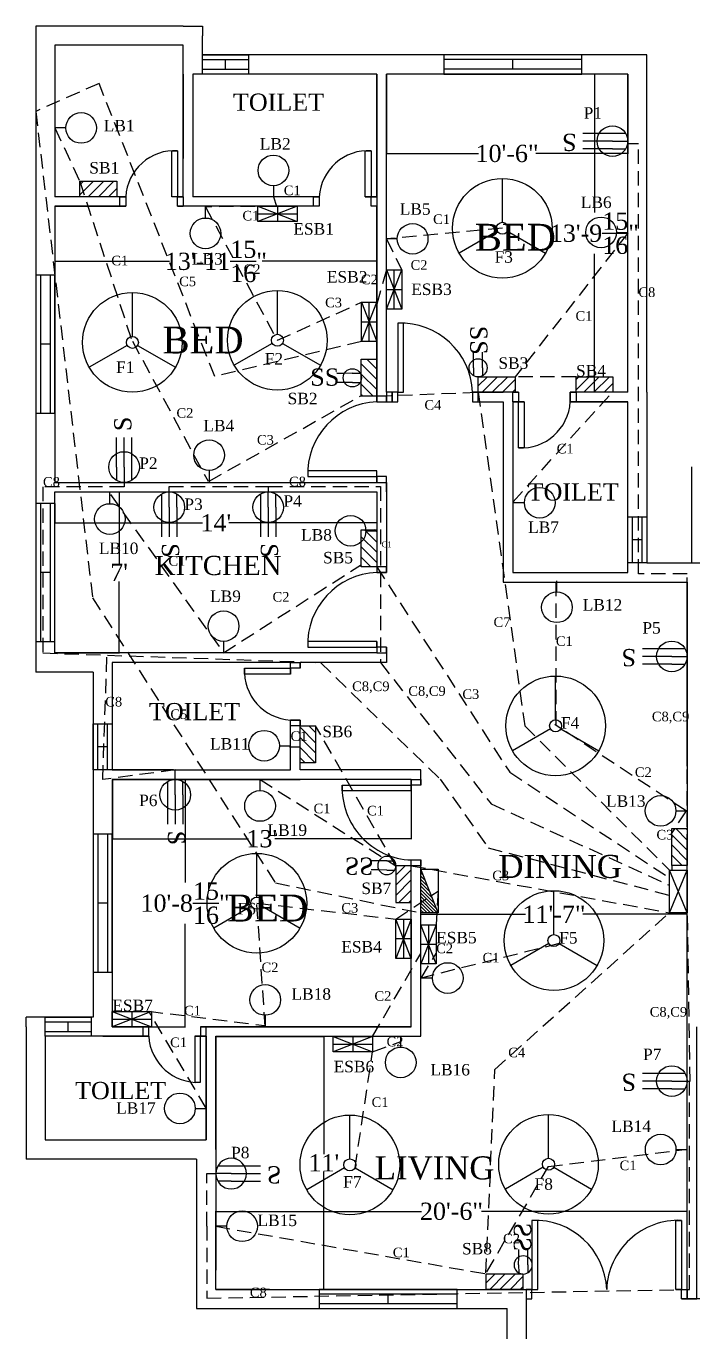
# Model space of a CAD drawing. Header units: inches. Extents: x -3370 to 1282, y -1825 to 213.
# Drawn here: x 22 to 370, y -514 to 167 of the extents above; entities that cross this region are included whole.
import ezdxf

# ---------------------------------------------------------------- set-up
doc = ezdxf.new("R2010")
doc.units = ezdxf.units.IN
doc.header["$MEASUREMENT"] = 0
doc.linetypes.add('HIDDEN', pattern=[0.375, 0.25, -0.125])
for name, color, linetype in [('Conduit', 5, 'HIDDEN'), ('Dimension & text', 7, 'Continuous'), ('Door', 6, 'Continuous'), ('Emergency', 1, 'HIDDEN'), ('Fittings and Fixture', 7, 'Continuous'), ('Fixture Label', 7, 'Continuous'), ('Window', 30, 'Continuous')]:
    doc.layers.add(name, color=color, linetype=linetype)
doc.styles.get("Standard").update_dxf_attribs({"font": 'Times New Roman.ttf'})
doc.dimstyles.get("Standard").update_dxf_attribs({"dimtxt": 9, "dimasz": 0.18, "dimexe": 0.18, "dimexo": 0.0625, "dimgap": 0.09, "dimtad": 0, "dimtih": 1, "dimtoh": 1, "dimdec": 4, "dimzin": 0, "dimdsep": 46, "dimlunit": 4, "dimtxsty": 'Standard', "dimcen": 0.09, "dimadec": 0, "dimazin": 0, "dimtfac": 1, "dimtdec": 4, "dimtofl": 0, "dimtmove": 0, "dimatfit": 3, "dimfxl": 1, "dimtolj": 1, "dimtzin": 0, "dimarcsym": 0})

# ---------------------------------------------------------------- blocks, each defined once
blk = doc.blocks.new('door_3m')
at = {"layer": 'Door'}
for p, q in [((6, 36), (3, 36)), ((3, 36), (3, 0)), ((6, 0), (6, 36)), ((3, 0), (0, 0)), ((0, 0), (0, -5)), ((3, 0), (6, 0)), ((3, -5), (3, 0)), ((0, -5), (3, -5)), ((45, 0), (42, 0)), ((42, 0), (42, -5)), ((42, -5), (45, -5)), ((45, -5), (45, 0))]:
    blk.add_line(p, q, dxfattribs=at)
blk.add_arc((4.5, -1.5), 37.53, 2.29061, 92.29061, dxfattribs=at)
blk = doc.blocks.new('door_2')
at = {"layer": 'Door'}
for p, q in [((-6, 0), (-6, 24)), ((-6, 24), (-3, 24)), ((-3, 24), (-3, 0)), ((-33, -5), (-33, 0)), ((-33, 0), (-30, 0)), ((-30, 0), (-30, -5)), ((-3, 0), (-6, 0)), ((-3, 0), (0, 0)), ((-3, -5), (-3, 0)), ((0, 0), (0, -5)), ((-30, -5), (-33, -5)), ((0, -5), (-3, -5))]:
    blk.add_line(p, q, dxfattribs=at)
blk.add_arc((-4.5, -1.5), 25.54, 86.63354, 176.63354, dxfattribs=at)
blk = doc.blocks.new('door_3')
at = {"layer": 'Door'}
for p, q in [((-6, 0), (-6, 36)), ((-6, 36), (-3, 36)), ((-3, 36), (-3, 0)), ((-3, 0), (-6, 0)), ((-3, 0), (0, 0)), ((-3, -5), (-3, 0)), ((0, 0), (0, -5)), ((-45, 0), (-42, 0)), ((-45, -5), (-45, 0)), ((-42, -5), (-45, -5)), ((-42, 0), (-42, -5)), ((0, -5), (-3, -5))]:
    blk.add_line(p, q, dxfattribs=at)
blk.add_arc((-4.5, -1.5), 37.53, 87.70939, 177.70939, dxfattribs=at)
blk = doc.blocks.new('door_2m')
at = {"layer": 'Door'}
for p, q in [((6, 24), (3, 24)), ((3, 24), (3, 0)), ((6, 0), (6, 24)), ((3, 0), (0, 0)), ((0, 0), (0, -5)), ((3, 0), (6, 0)), ((3, -5), (3, 0)), ((33, 0), (30, 0)), ((30, 0), (30, -5)), ((33, -5), (33, 0)), ((0, -5), (3, -5)), ((30, -5), (33, -5))]:
    blk.add_line(p, q, dxfattribs=at)
blk.add_arc((4.5, -1.5), 25.54, 3.36646, 93.36646, dxfattribs=at)
blk = doc.blocks.new('door_double')
at = {"layer": 'Door'}
for p, q in [((6, 36), (3, 36)), ((3, 36), (3, 0)), ((6, 0), (6, 36)), ((78, 0), (78, 36)), ((78, 36), (81, 36)), ((81, 36), (81, 0)), ((3, 0), (0, 0)), ((0, 0), (0, -5)), ((3, 0), (6, 0)), ((3, -5), (3, 0)), ((81, 0), (78, 0)), ((81, 0), (84, 0)), ((81, -5), (81, 0)), ((84, 0), (84, -5)), ((0, -5), (3, -5)), ((84, -5), (81, -5))]:
    blk.add_line(p, q, dxfattribs=at)
for centre, start, end in [((4.5, -1.5), 2.29061, 92.29061), ((79.5, -1.5), 87.70939, 177.70939)]:
    blk.add_arc(centre, 37.53, start, end, dxfattribs=at)
blk = doc.blocks.new('window_6')
at = {"layer": 'Window'}
for p, q in [((36, 10), (-36, 10)), ((-36, 10), (-36, 0)), ((36, 7.5), (-36, 7.5)), ((0, 2.5), (0, 7.5)), ((36, 5), (36, 10)), ((36, 2.5), (-36, 2.5)), ((-36, 0), (36, 0)), ((36, 0), (36, 5))]:
    blk.add_line(p, q, dxfattribs=at)
blk = doc.blocks.new('window_t')
at = {"layer": 'Window'}
for p, q in [((0, 10), (24, 10)), ((0, 5), (0, 10)), ((0, 7.5), (24, 7.5)), ((12, 2.5), (12, 7.5)), ((24, 10), (24, 0)), ((0, 0), (0, 5)), ((0, 2.5), (24, 2.5)), ((24, 0), (0, 0))]:
    blk.add_line(p, q, dxfattribs=at)
blk = doc.blocks.new('*D10')
at = {"layer": 'Defpoints', "color": 0, "transparency": 16777216}
for p in [(209.52, 142.41), (335.52, 142.41), (335.52, 100.94)]:
    blk.add_point(p, dxfattribs=at)
at = {"layer": 'Dimension & text', "color": 0, "lineweight": -2, "transparency": 16777216}
for p, q in [((209.52, 142.35), (209.52, 100.76)), ((335.52, 142.35), (335.52, 100.76)), ((209.7, 100.94), (257.56, 100.94)), ((335.34, 100.94), (287.48, 100.94))]:
    blk.add_line(p, q, dxfattribs=at)
at = {"layer": 'Dimension & text', "color": 0, "transparency": 16777216}
for points in [[(209.7, 100.97), (209.7, 100.91), (209.52, 100.94)], [(335.34, 100.97), (335.34, 100.91), (335.52, 100.94)]]:
    blk.add_solid(points, dxfattribs=at)
at = {"layer": 'Dimension & text', "color": 0, "transparency": 16777216, "insert": (272.52, 100.94), "char_height": 9, "attachment_point": 5}
blk.add_mtext('\\A1;10\'-6"', dxfattribs=at)
blk = doc.blocks.new('*D11')
at = {"layer": 'Defpoints', "color": 0, "transparency": 16777216}
for p in [(318.08, 142.35), (335.52, 142.35), (335.52, -23.59)]:
    blk.add_point(p, dxfattribs=at)
at = {"layer": 'Dimension & text', "color": 0, "lineweight": -2, "transparency": 16777216}
for p, q in [((335.45, 142.35), (317.9, 142.35)), ((318.08, 142.17), (318.08, 70.2)), ((318.08, -23.41), (318.08, 48.57)), ((335.45, -23.59), (317.9, -23.59))]:
    blk.add_line(p, q, dxfattribs=at)
at = {"layer": 'Dimension & text', "color": 0, "transparency": 16777216}
for points in [[(318.05, 142.17), (318.11, 142.17), (318.08, 142.35)], [(318.05, -23.41), (318.11, -23.41), (318.08, -23.59)]]:
    blk.add_solid(points, dxfattribs=at)
at = {"layer": 'Dimension & text', "color": 0, "transparency": 16777216, "insert": (318.08, 59.38), "char_height": 9, "attachment_point": 5}
blk.add_mtext('\\A1;13\'-9{\\H1.000000x;\\S15/16;}"', dxfattribs=at)
blk = doc.blocks.new('*D12')
at = {"layer": 'Defpoints', "color": 0, "transparency": 16777216}
for p in [(36.58, 73.41), (204.52, 73.41), (204.52, 44.72)]:
    blk.add_point(p, dxfattribs=at)
at = {"layer": 'Dimension & text', "color": 0, "lineweight": -2, "transparency": 16777216}
for p, q in [((36.58, 73.35), (36.58, 44.54)), ((204.52, 73.35), (204.52, 44.54)), ((36.76, 44.72), (96.42, 44.72)), ((204.34, 44.72), (144.68, 44.72))]:
    blk.add_line(p, q, dxfattribs=at)
at = {"layer": 'Dimension & text', "color": 0, "transparency": 16777216}
for points in [[(36.76, 44.75), (36.76, 44.69), (36.58, 44.72)], [(204.34, 44.75), (204.34, 44.69), (204.52, 44.72)]]:
    blk.add_solid(points, dxfattribs=at)
at = {"layer": 'Dimension & text', "color": 0, "transparency": 16777216, "insert": (120.55, 44.72), "char_height": 9, "attachment_point": 5}
blk.add_mtext('\\A1;13\'-11{\\H1.000000x;\\S15/16;}"', dxfattribs=at)
blk = doc.blocks.new('*D19')
at = {"layer": 'Defpoints', "color": 0, "transparency": 16777216}
for p in [(36.52, -81.59), (204.52, -81.59), (204.52, -91.69)]:
    blk.add_point(p, dxfattribs=at)
at = {"layer": 'Dimension & text', "color": 0, "lineweight": -2, "transparency": 16777216}
for p, q in [((36.52, -81.65), (36.52, -91.87)), ((204.52, -81.65), (204.52, -91.87)), ((36.7, -91.69), (113.65, -91.69)), ((204.34, -91.69), (127.39, -91.69))]:
    blk.add_line(p, q, dxfattribs=at)
at = {"layer": 'Dimension & text', "color": 0, "transparency": 16777216}
for points in [[(36.7, -91.66), (36.7, -91.72), (36.52, -91.69)], [(204.34, -91.66), (204.34, -91.72), (204.52, -91.69)]]:
    blk.add_solid(points, dxfattribs=at)
at = {"layer": 'Dimension & text', "color": 0, "transparency": 16777216, "insert": (120.52, -91.69), "char_height": 9, "attachment_point": 5}
blk.add_mtext("\\A1;14'", dxfattribs=at)
blk = doc.blocks.new('*D20')
at = {"layer": 'Defpoints', "color": 0, "transparency": 16777216}
for p in [(36.52, -75.59), (70.03, -75.59), (36.52, -159.59)]:
    blk.add_point(p, dxfattribs=at)
at = {"layer": 'Dimension & text', "color": 0, "lineweight": -2, "transparency": 16777216}
for p, q in [((36.58, -75.59), (70.21, -75.59)), ((70.03, -75.77), (70.03, -112.9)), ((70.03, -159.41), (70.03, -122.27)), ((36.58, -159.59), (70.21, -159.59))]:
    blk.add_line(p, q, dxfattribs=at)
at = {"layer": 'Dimension & text', "color": 0, "transparency": 16777216}
for points in [[(70, -75.77), (70.06, -75.77), (70.03, -75.59)], [(70, -159.41), (70.06, -159.41), (70.03, -159.59)]]:
    blk.add_solid(points, dxfattribs=at)
at = {"layer": 'Dimension & text', "color": 0, "transparency": 16777216, "insert": (70.03, -117.59), "char_height": 9, "attachment_point": 5}
blk.add_mtext("\\A1;7'", dxfattribs=at)
blk = doc.blocks.new('*D21')
at = {"layer": 'Defpoints', "color": 0, "transparency": 16777216}
for p in [(66.52, -225.59), (222.52, -225.59), (222.52, -256.55)]:
    blk.add_point(p, dxfattribs=at)
at = {"layer": 'Dimension & text', "color": 0, "lineweight": -2, "transparency": 16777216}
for p, q in [((66.52, -225.65), (66.52, -256.73)), ((222.52, -225.65), (222.52, -256.73)), ((66.7, -256.55), (137.65, -256.55)), ((222.34, -256.55), (151.39, -256.55))]:
    blk.add_line(p, q, dxfattribs=at)
at = {"layer": 'Dimension & text', "color": 0, "transparency": 16777216}
for points in [[(66.7, -256.52), (66.7, -256.58), (66.52, -256.55)], [(222.34, -256.52), (222.34, -256.58), (222.52, -256.55)]]:
    blk.add_solid(points, dxfattribs=at)
at = {"layer": 'Dimension & text', "color": 0, "transparency": 16777216, "insert": (144.52, -256.55), "char_height": 9, "attachment_point": 5}
blk.add_mtext("\\A1;13'", dxfattribs=at)
blk = doc.blocks.new('*D22')
at = {"layer": 'Defpoints', "color": 0, "transparency": 16777216}
for p in [(66.52, -225.65), (66.52, -354.59), (104.47, -354.59)]:
    blk.add_point(p, dxfattribs=at)
at = {"layer": 'Dimension & text', "color": 0, "lineweight": -2, "transparency": 16777216}
for p, q in [((66.58, -225.65), (104.65, -225.65)), ((104.47, -225.83), (104.47, -279.31)), ((104.47, -354.41), (104.47, -300.92)), ((66.58, -354.59), (104.65, -354.59))]:
    blk.add_line(p, q, dxfattribs=at)
at = {"layer": 'Dimension & text', "color": 0, "transparency": 16777216}
for points in [[(104.44, -225.83), (104.5, -225.83), (104.47, -225.65)], [(104.44, -354.41), (104.5, -354.41), (104.47, -354.59)]]:
    blk.add_solid(points, dxfattribs=at)
at = {"layer": 'Dimension & text', "color": 0, "transparency": 16777216, "insert": (104.47, -290.12), "char_height": 9, "attachment_point": 5}
blk.add_mtext('\\A1;10\'-8{\\H1.000000x;\\S15/16;}"', dxfattribs=at)
blk = doc.blocks.new('*D25')
at = {"layer": 'Defpoints', "color": 0, "transparency": 16777216}
for p in [(366.52, -450.92), (120.52, -491.59), (366.52, -491.59)]:
    blk.add_point(p, dxfattribs=at)
at = {"layer": 'Dimension & text', "color": 0, "lineweight": -2, "transparency": 16777216}
for p, q in [((120.52, -491.52), (120.52, -450.74)), ((120.7, -450.92), (227.92, -450.92)), ((366.34, -450.92), (259.11, -450.92)), ((366.52, -491.52), (366.52, -450.74))]:
    blk.add_line(p, q, dxfattribs=at)
at = {"layer": 'Dimension & text', "color": 0, "transparency": 16777216}
for points in [[(120.7, -450.89), (120.7, -450.95), (120.52, -450.92)], [(366.34, -450.89), (366.34, -450.95), (366.52, -450.92)]]:
    blk.add_solid(points, dxfattribs=at)
at = {"layer": 'Dimension & text', "color": 0, "transparency": 16777216, "insert": (243.52, -450.92), "char_height": 9, "attachment_point": 5}
blk.add_mtext('\\A1;20\'-6"', dxfattribs=at)
blk = doc.blocks.new('*D26')
at = {"layer": 'Defpoints', "color": 0, "transparency": 16777216}
for p in [(120.52, -359.59), (120.52, -491.59), (176.89, -491.59)]:
    blk.add_point(p, dxfattribs=at)
at = {"layer": 'Dimension & text', "color": 0, "lineweight": -2, "transparency": 16777216}
for p, q in [((120.58, -359.59), (177.07, -359.59)), ((176.89, -359.77), (176.89, -421)), ((176.89, -491.41), (176.89, -430.18)), ((120.58, -491.59), (177.07, -491.59))]:
    blk.add_line(p, q, dxfattribs=at)
at = {"layer": 'Dimension & text', "color": 0, "transparency": 16777216}
for points in [[(176.86, -359.77), (176.92, -359.77), (176.89, -359.59)], [(176.86, -491.41), (176.92, -491.41), (176.89, -491.59)]]:
    blk.add_solid(points, dxfattribs=at)
at = {"layer": 'Dimension & text', "color": 0, "transparency": 16777216, "insert": (176.89, -425.59), "char_height": 9, "attachment_point": 5}
blk.add_mtext("\\A1;11'", dxfattribs=at)
blk = doc.blocks.new('*D29')
at = {"layer": 'Defpoints', "color": 0, "transparency": 16777216}
for p in [(366.52, -295.89), (227.52, -359.59), (366.52, -359.59)]:
    blk.add_point(p, dxfattribs=at)
at = {"layer": 'Dimension & text', "color": 0, "lineweight": -2, "transparency": 16777216}
for p, q in [((227.52, -359.52), (227.52, -295.71)), ((227.7, -295.89), (282.06, -295.89)), ((366.34, -295.89), (311.98, -295.89)), ((366.52, -359.52), (366.52, -295.71))]:
    blk.add_line(p, q, dxfattribs=at)
at = {"layer": 'Dimension & text', "color": 0, "transparency": 16777216}
for points in [[(227.7, -295.86), (227.7, -295.92), (227.52, -295.89)], [(366.34, -295.86), (366.34, -295.92), (366.52, -295.89)]]:
    blk.add_solid(points, dxfattribs=at)
at = {"layer": 'Dimension & text', "color": 0, "transparency": 16777216, "insert": (297.02, -295.89), "char_height": 9, "attachment_point": 5}
blk.add_mtext('\\A1;11\'-7"', dxfattribs=at)
blk = doc.blocks.new('Fan')
at = {"layer": 'Fittings and Fixture'}
for p, q in [((0, 3.13), (0, 26)), ((-2.71, -1.57), (-22.52, -13)), ((2.71, -1.57), (22.52, -13))]:
    blk.add_line(p, q, dxfattribs=at)
for radius in [26, 3.13]:
    blk.add_circle((0, 0), radius, dxfattribs=at)
blk = doc.blocks.new('Light (Wall Bracket)')
at = {"layer": 'Fittings and Fixture'}
blk.add_line((5.85, 0), (0, 0), dxfattribs=at)
blk.add_circle((13.85, 0), 8, dxfattribs=at)
blk = doc.blocks.new('Switch Board')
at = {"layer": 'Fittings and Fixture', "ltscale": 50}
h = blk.add_hatch(dxfattribs=at)
h.set_pattern_fill('ANSI31', color=256, scale=30)
h.set_pattern_definition([(45, (20.4854, 50.2736), (-2.65165, 2.65165), [])])
h.paths.add_polyline_path([(0, 8.08), (0, 0), (19.27, 0), (19.27, 8.08)])
blk.add_lwpolyline([(0, 8.08), (19.27, 8.08), (19.27, 0), (0, 0)], close=True, dxfattribs=at)
blk = doc.blocks.new('Emergency Switch Board')
at = {"ltscale": 30}
for p, q in [((0, 8), (20.5, 0)), ((20.5, 8), (0, 0)), ((10.25, 8), (10.25, 0)), ((0, 4), (20.5, 4))]:
    blk.add_line(p, q, dxfattribs=at)
blk.add_lwpolyline([(0, 8), (20.5, 8), (20.5, 0), (0, 0)], close=True, dxfattribs=at)
blk = doc.blocks.new('ESDB')
at = {"ltscale": 30}
h = blk.add_hatch(dxfattribs=at)
h.set_pattern_fill('ANSI31', color=256, scale=10)
h.set_pattern_definition([(45, (-1057.3712, 87.1568), (-0.8838835, 0.8838835), [])])
h.paths.add_polyline_path([(0, 9.01), (0, 0), (22.8, 9.01)])
blk.add_line((0, 0), (22.8, 9.01), dxfattribs=at)
blk.add_lwpolyline([(0, 9.01), (22.8, 9.01), (22.8, 0), (0, 0)], close=True, dxfattribs=at)
blk = doc.blocks.new('Socket 2pin SB level')
at = {"ltscale": 30}
for p, q in [((-8.8, 2.21), (-12.75, 2.21)), ((-4.71, 2.26), (-8.8, 2.21)), ((-4.71, 2.26), (-0.56, 2.24)), ((-8.78, -2.48), (-12.82, -2.48)), ((-4.64, -2.48), (-8.78, -2.48)), ((-4.64, -2.48), (-0.57, -2.48))]:
    blk.add_line(p, q, dxfattribs=at)
blk.add_circle((-4.67, -0.11), 4.74, dxfattribs=at)
at = {"layer": 'Fittings and Fixture', "insert": (-26.6, 4.77), "char_height": 9, "width": 15.6517, "attachment_point": 1}
blk.add_mtext('SS', dxfattribs=at)
blk = doc.blocks.new('Socket 3pin')
at = {"layer": 'Fittings and Fixture'}
for p, q in [((8, 0), (0, 0)), ((8, 4), (1.07, 4)), ((8, 4), (23.37, 4)), ((8, 0), (23.37, 0)), ((1.07, -4), (23.37, -4))]:
    blk.add_line(p, q, dxfattribs=at)
blk.add_circle((8, 0), 8, dxfattribs=at)
at = {"layer": 'Fittings and Fixture', "insert": (26.7, 5.16), "char_height": 9, "width": 15.6517, "attachment_point": 1}
blk.add_mtext('S', dxfattribs=at)
blk = doc.blocks.new('SDB')
at = {"ltscale": 30}
for p, q in [((0, 9.26), (22.22, 0)), ((0, 0), (22.22, 9.26))]:
    blk.add_line(p, q, dxfattribs=at)
blk.add_lwpolyline([(0, 9.26), (22.22, 9.26), (22.22, 0), (0, 0)], close=True, dxfattribs=at)

msp = doc.modelspace()

# ---------------------------------------------------------------- linework, layer by layer
for p, q in [((36.51639, 167.41454), (26.51639, 167.41454)), ((26.51639, 167.41454), (26.51639, 78.41454)), ((103.51639, 167.41454), (36.51639, 167.41454)), ((103.51639, 167.41454), (113.51639, 167.41454)), ((113.51639, 167.41454), (113.51639, 162.41454)), ((103.51639, 157.41454), (36.51639, 157.41454)), ((36.51639, 157.41454), (36.51639, 78.41454)), ((103.51639, 78.41454), (103.51639, 157.41454)), ((113.51639, 152.41454), (113.51639, 162.41454)), ((204.51639, 152.41454), (113.51639, 152.41454)), ((108.51639, 142.41454), (108.51639, 142.41454)), ((108.51639, 142.41454), (108.51639, 98.41454)), ((275.51639, 142.41454), (209.51639, 142.41454)), ((335.51639, 142.41454), (275.51639, 142.41454)), ((335.51639, -23.58546), (335.51639, 142.41454)), ((108.51639, 98.41454), (108.51639, 78.41454)), ((174.51639, 78.41454), (108.51639, 78.41454)), ((36.51639, 73.41454), (73.51639, 73.41454)), ((36.51639, 73.41454), (73.51639, 73.41454)), ((100.51639, 73.41454), (103.51639, 73.41454)), ((100.51639, 73.41454), (103.51639, 73.41454)), ((108.51639, 73.41454), (103.51639, 73.41454)), ((174.51639, 73.41454), (108.51639, 73.41454)), ((209.51639, -23.58546), (209.51639, -28.58546)), ((212.51639, -23.58546), (209.51639, -23.58546)), ((212.51639, -28.58546), (212.51639, -23.58546)), ((257.51639, -23.58546), (270.51639, -23.58546)), ((275.51639, -28.58546), (275.51639, -23.58546)), ((305.51639, -23.58546), (305.51639, -28.58546)), ((345.51639, -23.58546), (345.51639, -112.58546)), ((278.51639, -28.58546), (281.51639, -28.58546)), ((204.51639, -67.58546), (204.51639, -64.58546)), ((204.51639, -70.58546), (209.51639, -70.58546)), ((26.51639, -75.58546), (26.51639, -169.58546)), ((345.51639, -112.58546), (392.51639, -112.58546)), ((209.51639, -117.58546), (204.51639, -117.58546)), ((270.51639, -122.58546), (306.51639, -122.58546)), ((340.51639, -122.58546), (366.51639, -122.58546)), ((366.51639, -122.58546), (366.51639, -218.58546)), ((366.51639, -218.58546), (366.51639, -122.58546)), ((366.51639, -218.58546), (366.51639, -122.58546)), ((204.51639, -156.58546), (204.51639, -153.58546)), ((204.51639, -159.58546), (209.51639, -159.58546)), ((56.51639, -169.58546), (26.51639, -169.58546)), ((56.51639, -169.58546), (56.51639, -349.58546)), ((66.51639, -164.58546), (66.51639, -164.58546)), ((159.51639, -164.58546), (164.51639, -164.58546)), ((159.51639, -167.58546), (159.51639, -170.58546)), ((164.51639, -194.58546), (159.51639, -194.58546)), ((159.51639, -220.58546), (159.51639, -205.58546)), ((98.51639, -220.58546), (159.51639, -220.58546)), ((366.51639, -218.58546), (366.51639, -254.58546)), ((222.51639, -225.58546), (227.51639, -225.58546)), ((222.51639, -228.58546), (222.51639, -231.58546)), ((366.51639, -354.58546), (366.51639, -254.58546)), ((366.51639, -354.58546), (366.51639, -254.58546)), ((56.51639, -349.58546), (21.51639, -349.58546)), ((21.51639, -354.58546), (21.51639, -349.58546)), ((21.51639, -354.58546), (21.51639, -423.58546)), ((61.51639, -359.58546), (31.51639, -359.58546)), ((115.51639, -359.58546), (115.51639, -354.58546)), ((227.51639, -359.58546), (227.51639, -354.58546)), ((366.51639, -359.58546), (366.51639, -354.58546)), ((110.51639, -423.58546), (21.51639, -423.58546)), ((110.51639, -423.58546), (110.51639, -481.58546)), ((110.51639, -481.58546), (110.51639, -501.58546)), ((120.51639, -491.58546), (120.51639, -481.58546)), ((120.51639, -481.58546), (120.51639, -481.58546)), ((148.51639, -491.58546), (120.51639, -491.58546)), ((282.51639, -496.58546), (282.51639, -556.58546)), ((363.51639, -491.58546), (360.51639, -491.58546)), ((363.51639, -496.58546), (363.51639, -491.58546)), ((366.51639, -496.58546), (363.51639, -496.58546)), ((366.51639, -491.58546), (366.51639, -496.58546)), ((110.51639, -501.58546), (148.51639, -501.58546)), ((272.51639, -551.58546), (272.51639, -501.58546))]:
    msp.add_line(p, q)
for points in [[(345.51639, -23.58546), (345.51639, 152.41454), (204.51639, 152.41454)], [(103.51639, 142.41454), (103.51639, 98.41454)], [(198.51639, 78.41454), (204.51639, 78.41454), (204.51639, 142.41454), (108.51639, 142.41454)], [(204.51639, 142.41454), (204.51639, 78.41454)], [(209.51639, 73.41454), (209.51639, 142.41454)], [(26.51639, 78.41454), (26.51639, -75.58546)], [(73.51639, 78.41454), (36.51639, 78.41454)], [(103.51639, 78.41454), (97.51639, 78.41454)], [(204.51639, 78.41454), (198.51639, 78.41454)], [(209.51639, -23.58546), (209.51639, 78.41454)], [(73.51639, 73.41454), (36.51639, 73.41454), (36.51639, -70.58546), (204.51639, -70.58546), (204.51639, -64.58546)], [(100.51639, 73.41454), (103.51639, 73.41454)], [(103.51639, 73.41454), (100.51639, 73.41454)], [(204.51639, -28.58546), (204.51639, 73.41454), (201.51639, 73.41454)], [(204.51639, 73.41454), (204.51639, -28.58546)], [(278.51639, -23.58546), (270.51639, -23.58546)], [(335.51639, -23.58546), (305.51639, -23.58546)], [(209.51639, -28.58546), (212.51639, -28.58546)], [(254.51639, -28.58546), (270.51639, -28.58546)], [(270.51639, -28.58546), (270.51639, -122.58546), (340.51639, -122.58546)], [(281.51639, -28.58546), (275.51639, -28.58546), (275.51639, -117.58546), (335.51639, -117.58546), (335.51639, -28.58546), (305.51639, -28.58546)], [(275.51639, -28.58546), (281.51639, -28.58546)], [(305.51639, -28.58546), (335.51639, -28.58546)], [(209.51639, -75.58546), (209.51639, -67.58546)], [(36.51639, -70.58546), (204.51639, -70.58546)], [(209.51639, -70.58546), (209.51639, -117.58546)], [(204.51639, -153.58546), (204.51639, -159.58546), (36.51639, -159.58546), (36.51639, -75.58546), (204.51639, -75.58546), (204.51639, -117.58546)], [(36.51639, -75.58546), (204.51639, -75.58546)], [(209.51639, -156.58546), (209.51639, -164.58546), (164.51639, -164.58546)], [(164.51639, -159.58546), (61.51639, -159.58546)], [(159.51639, -164.58546), (66.51639, -164.58546)], [(159.51639, -170.58546), (159.51639, -164.58546), (66.51639, -164.58546), (66.51639, -220.58546), (98.51639, -220.58546)], [(164.51639, -167.58546), (164.51639, -164.58546)], [(159.51639, -205.58546), (159.51639, -194.58546)], [(164.51639, -220.58546), (164.51639, -194.58546)], [(98.51639, -220.58546), (66.51639, -220.58546)], [(227.51639, -228.58546), (227.51639, -220.58546), (164.51639, -220.58546)], [(222.51639, -231.58546), (222.51639, -225.58546), (66.51639, -225.58546), (66.51639, -354.58546), (85.51639, -354.58546)], [(66.51639, -225.58546), (164.51639, -225.58546)], [(112.51639, -354.58546), (222.51639, -354.58546), (222.51639, -267.58546)], [(227.51639, -354.58546), (227.51639, -267.58546)], [(85.51639, -359.58546), (31.51639, -359.58546), (31.51639, -413.58546), (115.51639, -413.58546), (115.51639, -359.58546), (109.51639, -359.58546)], [(61.51639, -359.58546), (85.51639, -359.58546)], [(85.51639, -354.58546), (66.51639, -354.58546)], [(109.51639, -359.58546), (115.51639, -359.58546)], [(120.51639, -354.58546), (112.51639, -354.58546)], [(222.51639, -354.58546), (115.51639, -354.58546)], [(115.51639, -359.58546), (115.51639, -413.58546)], [(120.51639, -359.58546), (227.51639, -359.58546)], [(120.51639, -359.58546), (120.51639, -481.58546)], [(120.51639, -418.58546), (120.51639, -359.58546)], [(360.51639, -491.58546), (366.51639, -491.58546), (366.51639, -359.58546)], [(363.51639, -496.58546), (371.51639, -496.58546), (371.51639, -354.58546)], [(374.51639, -496.58546), (366.51639, -496.58546), (366.51639, -354.58546)], [(148.51639, -491.58546), (288.51639, -491.58546)], [(282.51639, -496.58546), (285.51639, -496.58546)], [(148.51639, -501.58546), (272.51639, -501.58546)]]:
    msp.add_lwpolyline(points)
at = {"layer": 'Conduit', "ltscale": 30}
for p, q in [((36.51639, 114.28), (49.55164, 86.49499)), ((341.06489, 105.94901), (335.51639, 105.94901)), ((341.06489, -118.23809), (341.06489, 105.94901)), ((49.55164, 86.49499), (76.96523, 2.43823)), ((335.51639, 59.41454), (276.79043, -15.50501)), ((77, 3), (116.5, -70)), ((308.5, -15.5), (276, -15.5)), ((117, -70), (197, -25)), ((204.51639, -25.58546), (257.51639, -23.58546)), ((257.51639, -23.58546), (281.76916, -197.60241)), ((275.5, -81), (327.5, -23.5)), ((72.62559, -72.93436), (30.32892, -72.93436)), ((30.32892, -72.93436), (30.32892, -159.58546)), ((72.62559, -70.58546), (72.62559, -72.93436)), ((96.23172, -75.58546), (96.23172, -72.76609)), ((96.23172, -72.76609), (147.82328, -72.76609)), ((147.82328, -72.76609), (147.82328, -75.58546)), ((147.82328, -72.76609), (206.43502, -72.76609)), ((206.43502, -72.76609), (206.43502, -164.58546)), ((65.5, -77), (124.5, -159.5)), ((204.5, -96), (204.5, -109)), ((124.5, -159.5), (196.5, -113.5)), ((204.51639, -114.58546), (273.90202, -221.83615)), ((298, -122.5), (298, -197.5)), ((366.51639, -118.23809), (341.06489, -118.23809)), ((366.51639, -161.39283), (366.51639, -118.23809)), ((30.32892, -159.58546), (175.12911, -164.58546)), ((61.51639, -225.58546), (63.75553, -160.7397)), ((366.51639, -272.87093), (366.51639, -161.39283)), ((175.12911, -164.58546), (237.57671, -225.43845)), ((206.43502, -164.58546), (264.19851, -238.36084)), ((366, -242), (297.5, -197)), ((214.43594, -270.58546), (172.59683, -197.58546)), ((281.76916, -197.60241), (357.26042, -272.87093)), ((159, -208.5), (164.5, -208.5)), ((99.36314, -220.58546), (61.51639, -225.58546)), ((99.36314, -225.58546), (99.36314, -220.58546)), ((273.90202, -221.83615), (357.26042, -276.92188)), ((143.59238, -225.57685), (214.43594, -270.58546)), ((237.57671, -225.43845), (262.61723, -261.20083)), ((264.19851, -238.36084), (357.26042, -280.76682)), ((366, -242), (358.5, -253.41667)), ((262.61723, -261.20083), (357.26042, -285.98729)), ((222.51639, -270.58546), (357.26042, -295.09132)), ((358.5, -270.5), (358.5, -272.87093)), ((368.03734, -382.91823), (366.51639, -283.98113)), ((366.51639, -283.98113), (366.51639, -283.98113)), ((266.14071, -376.9076), (357.26042, -295.09132)), ((261.5, -483), (266.14071, -376.9076)), ((366.51639, -382.91823), (368.03734, -382.91823)), ((367.81016, -491.65225), (367.81016, -382.91823)), ((294, -427.5), (366.5, -418.5)), ((294, -427.5), (261.5, -483)), ((115.84094, -458.68241), (115.84094, -431.20493)), ((115.84094, -431.20493), (120.51639, -431.20493)), ((115.84094, -458.68241), (115.84094, -496.19253)), ((120.51639, -458.68241), (261.55164, -483.50501)), ((115.84094, -496.19253), (367.81016, -491.65225))]:
    msp.add_line(p, q, dxfattribs=at)
at = {"layer": 'Emergency', "ltscale": 30}
for p, q in [((59.60657, 137.55052), (26.51639, 122.91454)), ((119.95575, -15.38887), (59.60657, 137.55052)), ((26.51639, 122.91454), (56.1478, -130.77679)), ((150.57222, 78.28632), (152.24235, 73.41454)), ((152.24235, 73.41454), (115.14431, 73.16307)), ((115.14431, 73.16307), (152.66482, 3.49571)), ((270.06434, 61.94106), (209.51639, 56.44989)), ((209.51639, 56.44989), (217.55584, 40.19187)), ((209.55584, 40.19187), (204.51639, 22.41454)), ((152.66482, 3.49571), (196.51639, 23.32038)), ((196.51639, 2.82038), (119.95575, -15.38887)), ((56.1478, -130.77679), (151.62516, -279.5289)), ((151.62516, -279.5289), (227.51639, -295.2082)), ((214.47693, -298.40595), (236.52446, -283.80711)), ((236.52446, -283.80711), (235.51639, -301.35374)), ((146.30902, -354.4643), (141.94009, -290.13208)), ((141.94009, -290.13208), (214.47693, -298.40595)), ((299.73066, -311.19246), (227.70768, -329.16113)), ((202.29839, -359.62492), (227.51639, -316.33138)), ((227.70768, -329.16113), (235.51639, -316.33138)), ((115.5, -397), (85.5, -346.5)), ((85.5, -346.5), (146, -354)), ((193.19306, -428.21952), (202.29839, -367.62492)), ((202.29839, -367.62492), (217.00817, -362.27552))]:
    msp.add_line(p, q, dxfattribs=at)
at = {"layer": 'Fittings and Fixture', "ltscale": 30}
msp.add_line((369.01639, -112.58546), (369.01639, -62.5), dxfattribs=at)

# ---------------------------------------------------------------- block references
at = {"ltscale": 30}
for name, p, rotation in [('Socket 3pin', (335.51639, 107.40915), 180), ('Socket 2pin SB level', (257.51639, -15.50501), 270), ('Socket 3pin', (72.62559, -70.58546), 90), ('Socket 3pin', (96.23172, -75.58546), 270), ('Socket 3pin', (147.84513, -75.58546), 270), ('Socket 3pin', (366.51639, -161.39283), 180), ('Socket 3pin', (99.36314, -225.58546), 270), ('SDB', (366.51639, -295.09132), 90), ('Socket 3pin', (366.51639, -382.91823), 180)]:
    msp.add_blockref(name, p, dxfattribs=dict(at, rotation=rotation))
for name, p in [('door_2', (204.51639, 78.41454)), ('door_3m', (212.51639, -23.58546)), ('door_double', (282.51639, -491.58546))]:
    msp.add_blockref(name, p)
for name, p, rotation in [('window_6', (36.51639, 1.41454), 90), ('door_3m', (204.51639, -70.58546), 90), ('door_2', (275.51639, -28.58546), 180), ('door_3m', (204.51639, -159.58546), 90), ('door_2', (159.51639, -164.58546), 90), ('door_3', (222.51639, -225.58546), 90), ('door_2m', (115.51639, -359.58546), 180)]:
    msp.add_blockref(name, p, dxfattribs=dict(rotation=rotation))
msp.add_blockref('Socket 2pin SB level', (196.43594, -15.94844), dxfattribs=at)
at = {"ltscale": 30, "xscale": -1}
for name, p, rotation in [('Socket 2pin SB level', (214.43594, -270.58546), 180), ('Socket 3pin', (120.51639, -431.20493), 180), ('Socket 2pin SB level', (280.82568, -483.50501), 89.99999999999937)]:
    msp.add_blockref(name, p, dxfattribs=dict(at, rotation=rotation))
at = {"layer": 'Fittings and Fixture', "ltscale": 50}
for name, p in [('Light (Wall Bracket)', (36.38817, 114.28)), ('door_2', (103.51639, 78.41454)), ('Switch Board', (49.55164, 78.41454)), ('Switch Board', (257.51639, -23.58546)), ('Switch Board', (308.51639, -23.58546)), ('Switch Board', (261.55164, -491.58546))]:
    msp.add_blockref(name, p, dxfattribs=at)
at = {"layer": 'Fittings and Fixture'}
for name, p, rotation in [('Light (Wall Bracket)', (150.57222, 78.28632), 90), ('Light (Wall Bracket)', (115.14431, 73.16307), 270), ('Light (Wall Bracket)', (335.41943, 59.81134), 180), ('Light (Wall Bracket)', (117.01401, -70.25907), 90), ('Light (Wall Bracket)', (65.21818, -75.86251), 270), ('Light (Wall Bracket)', (204.72983, -95.87132), 180), ('window_t', (345.51639, -112.58546), 90), ('Light (Wall Bracket)', (298.53666, -121.92707), 270), ('Light (Wall Bracket)', (124.60006, -159.47073), 90), ('Light (Wall Bracket)', (159.60609, -207.9814), 180), ('Light (Wall Bracket)', (143.59238, -225.57685), 270), ('Light (Wall Bracket)', (366.50388, -241.9799), 180), ('Light (Wall Bracket)', (146.30902, -354.4643), 90), ('Light (Wall Bracket)', (217.00817, -359.35299), 270), ('Light (Wall Bracket)', (115.63818, -397.17273), 180), ('Light (Wall Bracket)', (366.53605, -418.66481), 180)]:
    msp.add_blockref(name, p, dxfattribs=dict(at, rotation=rotation))
for name, p in [('Fan', (270.06434, 61.94106)), ('Light (Wall Bracket)', (209.40287, 56.44989)), ('Fan', (76.96523, 2.43823)), ('Fan', (152.66482, 3.49571)), ('Light (Wall Bracket)', (275.71997, -81.20972)), ('Fan', (297.84411, -197.62444)), ('Fan', (141.94009, -290.13208)), ('Fan', (297.01639, -309.62537)), ('Light (Wall Bracket)', (227.70768, -329.16113)), ('Fan', (190.47878, -426.65243)), ('Fan', (294.15515, -426.35285)), ('Light (Wall Bracket)', (120.42318, -458.68241))]:
    msp.add_blockref(name, p, dxfattribs=at)
at = {"layer": 'Fittings and Fixture', "ltscale": 30}
for p in [(142.5, 65.41454), (66.51639, -354.58546), (181.79839, -367.62492)]:
    msp.add_blockref('Emergency Switch Board', p, dxfattribs=at)
for name, p, rotation in [('Emergency Switch Board', (217.55584, 19.69187), 90), ('Emergency Switch Board', (204.51639, 2.82038), 90), ('ESDB', (236.52446, -295.2082), 90), ('Emergency Switch Board', (214.47693, -298.40595), 269.9999999999999), ('Emergency Switch Board', (227.51639, -301.35374), 269.9999999999999)]:
    msp.add_blockref(name, p, dxfattribs=dict(at, rotation=rotation))
at = {"layer": 'Fittings and Fixture', "ltscale": 50}
for p, rotation in [((204.51639, -25.58546), 89.99999999999999), ((204.51639, -114.58546), 89.9999999999998), ((164.51639, -197.58546), 270.0000000000003), ((358.5, -251.22596), 270.0000000000003)]:
    msp.add_blockref('Switch Board', p, dxfattribs=dict(at, rotation=rotation))
at = {"layer": 'Fittings and Fixture', "ltscale": 50, "xscale": -1, "rotation": 89.99999999999977}
msp.add_blockref('Switch Board', (222.51639, -270.58546), dxfattribs=at)
at = {"layer": 'Window'}
for name, p in [('window_t', (113.51639, 142.41454)), ('window_6', (275.51639, 142.41454)), ('window_t', (31.51639, -359.58546)), ('window_6', (210.51639, -501.58546))]:
    msp.add_blockref(name, p, dxfattribs=at)
at = {"layer": 'Window', "rotation": 90}
for name, p in [('window_6', (36.51639, -117.58546)), ('window_t', (66.51639, -220.58546)), ('window_6', (66.51639, -290.08546))]:
    msp.add_blockref(name, p, dxfattribs=at)

# ---------------------------------------------------------------- texts
at = {"layer": 'Conduit', "ltscale": 30, "attachment_point": 1}
for s, insert, char_height in [('C1', (66, 47.61175), 5), ('C8', (341.06489, 31.09227), 5), ('C1', (308.2655, 18.73497), 5), ('C2', (100, -31.88825), 5), ('C4', (229.41479, -27.68424), 5), ('C3', (142, -45.88825), 5), ('C1', (298.44202, -50.51967), 5), ('C8', (30.32892, -67.82261), 5), ('C8', (158.75303, -67.65434), 5), ('C1', (207, -101.43295), 3), ('C1', (95.8188, -109.08119), 5), ('C2', (150.14119, -127.80792), 5), ('C7', (265.47985, -140.98467), 5), ('C1', (298, -150.91208), 5), ('C8,C9', (191.68118, -174.4856), 5), ('C8,C9', (221.00059, -176.9593), 5), ('C8', (62.82706, -182.51665), 5), ('C3', (249.2116, -178.55995), 5), ('C8,C9', (348.09779, -190.25145), 5), ('C1', (159.51639, -200.47371), 5), ('C2', (339.22308, -219.29757), 5), ('C1', (171.55231, -238.22871), 5), ('C1', (199.45868, -239.3417), 5), ('C3', (350.5, -251.88825), 5), ('C3', (264.81872, -273.16722), 5), ('C8,C9', (346.99591, -344.305), 5), ('C4', (273.13837, -365.51265), 5), ('C1', (331.27483, -424.40569), 5), ('C2', (270.47498, -462.56174), 5), ('C1', (212.89898, -469.83026), 5), ('C8', (138.30937, -490.67591), 5)]:
    msp.add_mtext_dynamic_manual_height_columns(s, width=6, gutter_width=1, heights=[0], dxfattribs=dict(at, insert=insert, char_height=char_height))
at = {"layer": 'Dimension & text', "attachment_point": 1}
for s, insert, char_height, width in [('TOILET', (129.46911, 132.22086), 9, 45.123414), ('BED', (255.73605, 64.28074), 14, 56.2497337), ('BED', (92.73607, 10.65413), 14, 56.2497337), ('TOILET', (283.26096, -71.08555), 9, 45.123414), ('KITCHEN', (88.57267, -108.95114), 10, 71.1429545), ('TOILET', (85.64228, -185.69793), 9, 45.123414), ('DINING', (268.03512, -264.95307), 12, 79.0477276), ('BED', (126.4069, -285.66446), 14, 56.2497337), ('TOILET', (47.06976, -383.36722), 9, 45.123414), ('LIVING', (203.51014, -422.19978), 12, 115.0492539)]:
    msp.add_mtext(s, dxfattribs=dict(at, insert=insert, char_height=char_height, width=width))
at = {"layer": 'Emergency', "ltscale": 30, "char_height": 5, "attachment_point": 1}
for s, insert in [('C1', (155.99803, 84.20696)), ('C1', (134.42623, 71.02779)), ('C1', (233.9348, 69.19689)), ('C2', (135.02544, 43.17182)), ('C2', (222.18019, 45.30362)), ('C5', (101.40473, 36.73565)), ('C2', (196.25087, 37.74459)), ('C3', (177.57149, 25.72795)), ('C5', (96.83197, -189.05029)), ('C3', (186.05189, -290.05191)), ('C2', (235.51639, -311.21963)), ('C1', (259.74637, -316.0562)), ('C2', (144.39122, -321.11308)), ('C2', (203.32857, -336.03678)), ('C1', (103.96285, -343.67703)), ('C1', (96.68101, -360.20962)), ('C2', (209.65328, -359.83847)), ('C1', (201.84921, -391.42986))]:
    msp.add_mtext_dynamic_manual_height_columns(s, width=6, gutter_width=1, heights=[0], dxfattribs=dict(at, insert=insert))
at = {"layer": 'Fixture Label', "ltscale": 30, "char_height": 6, "attachment_point": 1}
for s, insert in [('P1', (312.5, 125.10382)), ('LB1', (62, 118.5)), ('LB2', (143.5, 109)), ('SB1', (54.5, 96.5)), ('LB5', (216.5, 75)), ('LB6', (311, 78.5)), ('ESB1', (161, 64.6341)), ('LB3', (108, 49)), ('F3', (266, 50)), ('ESB2', (178.5, 39.6341)), ('ESB3', (222.5, 33.1341)), ('F2', (146.04378, -3.18407)), ('SB3', (268, -5.3659)), ('F1', (68.5, -7.5)), ('SB4', (308.51639, -9.37091)), ('SB2', (158, -23.8659)), ('LB4', (114, -38)), ('P2', (80.56443, -57.57275)), ('P3', (104.1082, -78.98585)), ('P4', (155.84103, -77.32945)), ('LB8', (165, -95)), ('LB7', (283.5, -91)), ('LB10', (59.5, -102)), ('SB5', (176.5, -106.8659)), ('LB9', (117.5, -127)), ('LB12', (312, -131.5)), ('P5', (343.14464, -143.5)), ('SB6', (176.11361, -197.58735)), ('F4', (300.6316, -193.05726)), ('LB11', (117.5, -204)), ('P6', (80.5, -233.5)), ('LB13', (324.15234, -233.86053)), ('LB19', (147.5, -249)), ('SB7', (196.5, -279.3659)), ('F6', (131.81673, -289.9768)), ('ESB5', (235.51639, -305.08553)), ('F5', (299.73066, -305.19246)), ('ESB4', (186, -309.8659)), ('ESB7', (66.51639, -340.45136)), ('LB18', (160, -334.5)), ('P7', (343.5, -366)), ('ESB6', (182, -372.3659)), ('LB16', (232.5, -374)), ('LB17', (68.5, -394)), ('LB14', (327, -403.5)), ('P8', (128.50747, -417.20493)), ('F7', (187, -432.5)), ('F8', (286.87381, -433.66935)), ('LB15', (142.26741, -452.56781)), ('SB8', (249, -467.3659))]:
    msp.add_mtext_dynamic_manual_height_columns(s, width=21.5, gutter_width=1, heights=[0], dxfattribs=dict(at, insert=insert))

# ---------------------------------------------------------------- dimensions: what is measured, and where the dimension line sits
at = {"layer": 'Dimension & text'}
for base, p1, p2, picture, middle in [((335.51639, 100.93557), (209.51639, 142.41454), (335.51639, 142.41454), '*D10', (272.51639, 100.93557)), ((204.51639, 44.71527), (36.57889, 73.41454), (204.51639, 73.41454), '*D12', (120.54764, 44.71527)), ((204.51639, -91.6868), (36.51639, -81.58546), (204.51639, -81.58546), '*D19', (120.51639, -91.6868)), ((222.51639, -256.55418), (66.51639, -225.58546), (222.51639, -225.58546), '*D21', (144.51639, -256.55418)), ((366.51639, -295.88628), (227.51639, -359.58546), (366.51639, -359.58546), '*D29', (297.01639, -295.88628)), ((366.51639, -450.91822), (120.51639, -491.58546), (366.51639, -491.58546), '*D25', (243.51639, -450.91822))]:
    dim = msp.add_linear_dim(base=base, p1=p1, p2=p2, dimstyle='Standard', dxfattribs=at)
    dim.commit()
    dim.dimension.update_dxf_attribs({"geometry": picture, "text_midpoint": middle})
for base, p1, p2, picture, middle in [((318.07866, 142.35204), (335.51639, -23.58546), (335.51639, 142.35204), '*D11', (318.07866, 59.38329)), ((70.03001, -75.58546), (36.51639, -159.58546), (36.51639, -75.58546), '*D20', (70.03001, -117.58546)), ((104.46701, -354.58546), (66.51639, -225.64796), (66.51639, -354.58546), '*D22', (104.46701, -290.11671)), ((176.89304, -491.58546), (120.51639, -359.58546), (120.51639, -491.58546), '*D26', (176.89304, -425.58546))]:
    dim = msp.add_linear_dim(base=base, p1=p1, p2=p2, angle=90, dimstyle='Standard', dxfattribs=at)
    dim.commit()
    dim.dimension.update_dxf_attribs({"geometry": picture, "text_midpoint": middle})

doc.saveas('drawing.dxf')
